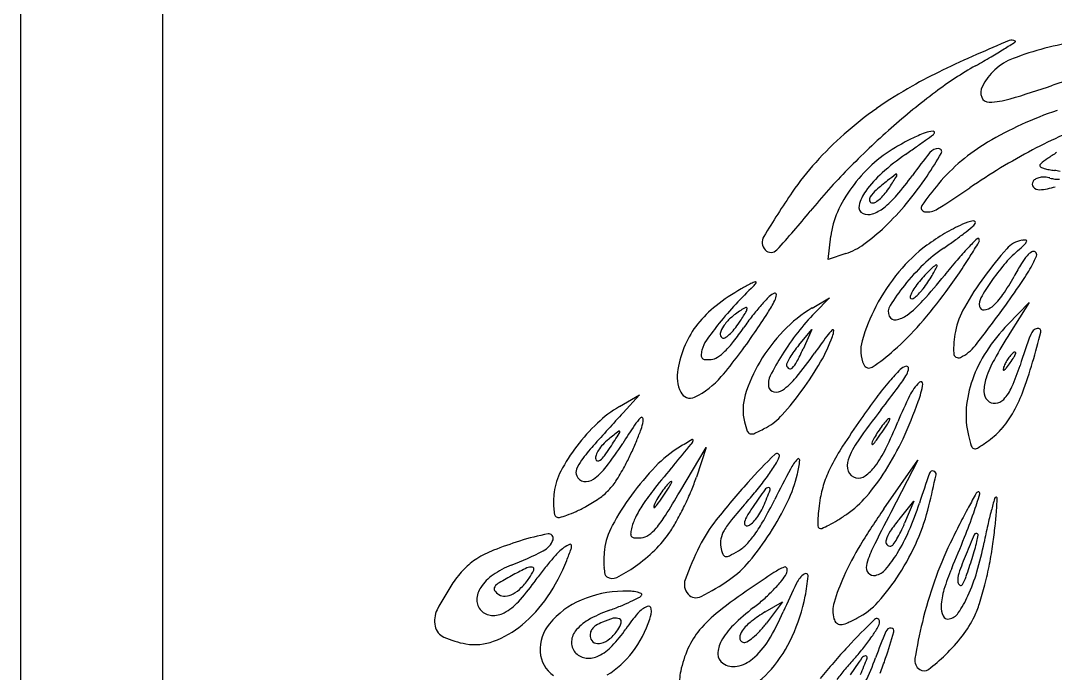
# Model space of a CAD drawing. Header units: millimetres. Extents: x 56222 to 3066687, y -650199 to -121287.
# Drawn here: x 141910.01 to 141917.28, y -185268.66 to -185264.07 of the extents above; entities that cross this region are included whole.
import ezdxf

# ---------------------------------------------------------------- set-up
doc = ezdxf.new("R2010")
doc.units = ezdxf.units.MM
doc.header["$MEASUREMENT"] = 0
doc.layers.add('$TD_AUDIT_GENERATED_(A0BDF17)', color=32, linetype='Continuous', lineweight=30)
doc.layers.add('FURNITURE', color=32, linetype='Continuous', lineweight=9)

msp = doc.modelspace()

# ---------------------------------------------------------------- linework, layer by layer
at = {"layer": '$TD_AUDIT_GENERATED_(A0BDF17)', "linetype": 'Continuous', "lineweight": 25, "ltscale": 2}
for p, q in [((141915.6842, -185265.7507, 0.5173), (141915.7027, -185265.5877, 0.5173)), ((141915.8066, -185265.7098, 0.5173), (141915.6842, -185265.7507, 0.5173)), ((141915.5713, -185266.0921, 0.5173), (141915.6923, -185266.0206, 0.5173)), ((141915.6923, -185266.0206, 0.5173), (141915.5897, -185266.1258, 0.5173)), ((141916.9462, -185266.2081, 0.5173), (141917.0956, -185266.0534, 0.5173)), ((141917.0956, -185266.0534, 0.5173), (141916.96, -185266.2688, 0.5173)), ((141915.4769, -185266.3533, 0.5173), (141915.5685, -185266.244, 0.5173)), ((141915.5685, -185266.244, 0.5173), (141915.5066, -185266.3814, 0.5173)), ((141914.2163, -185266.7847, 0.5173), (141914.3582, -185266.7019, 0.5173)), ((141914.3582, -185266.7019, 0.5173), (141914.2426, -185266.8283, 0.5173)), ((141914.6405, -185267.3849, 0.5173), (141914.8255, -185267.0716, 0.5173)), ((141914.8255, -185267.0716, 0.5173), (141914.7574, -185267.2816, 0.5173)), ((141916.0754, -185267.5029, 0.5173), (141916.3141, -185267.1625, 0.5173)), ((141916.3141, -185267.1625, 0.5173), (141916.1228, -185267.5295, 0.5173)), ((141916.1814, -185267.5773, 0.5173), (141916.2844, -185267.45, 0.5173)), ((141916.2844, -185267.45, 0.5173), (141916.2209, -185267.6044, 0.5173)), ((141915.2417, -185268.2273, 0.5173), (141915.3628, -185268.1559, 0.5173)), ((141915.3628, -185268.1559, 0.5173), (141915.25, -185268.3059, 0.5173))]:
    msp.add_line(p, q, dxfattribs=at)
for centre, radius, start, end in [((141923.403, -185279.598, 0.5173), 16.6816, 112.73416, 113.59566), ((141916.9731, -185264.2524, 0.5173), 0.0432, 55.73024, 112.73419), ((141916.9953, -185264.2198, 0.5173), 0.00383, 302.31988, 55.73041), ((141914.7709, -185260.8148, 0.5173), 4.0704, 300.37756, 301.87961), ((141910.6942, -185254.2601, 0.5173), 11.7894, 301.87965, 302.31968), ((141917.7664, -185266.3978, 0.5173), 2.203, 98.6019, 110.81815), ((141919.2283, -185270.0404, 0.5173), 6.2519, 113.59569, 116.00042), ((141912.5858, -185257.0871, 0.5173), 8.3913, 299.50328, 300.37761), ((141917.1263, -185264.7144, 0.5173), 0.4019, 110.81819, 153.83524), ((141918.4582, -185268.4615, 0.5173), 4.4953, 116.00041, 119.07976), ((141917.9873, -185266.6328, 0.5173), 2.5767, 119.50334, 126.97184), ((141918.7722, -185268.9806, 0.5173), 4.7026, 105.04923, 108.72776), ((141917.6128, -185266.9415, 0.5173), 2.7559, 119.07968, 125.19971), ((141919.5895, -185268.7613, 0.5173), 5.2408, 126.97185, 131.36292), ((141916.8486, -185264.578, 0.5173), 0.0926, 153.83522, 201.15535), ((141914.4507, -185256.2337, 0.5173), 8.7569, 286.66148, 288.72774), ((141916.813, -185264.5917, 0.5173), 0.0544, 201.15529, 271.1668), ((141916.8028, -185264.0928, 0.5173), 0.5534, 271.16687, 286.66144), ((141917.5462, -185266.847, 0.5173), 2.6403, 125.19968, 131.51963), ((141918.1391, -185267.1943, 0.5173), 2.6307, 108.78788, 120.4933), ((141918.634, -185267.843, 0.5173), 3.238, 109.50663, 117.90014), ((141917.4382, -185266.725, 0.5173), 2.4774, 131.5197, 138.04026), ((141919.8531, -185269.0607, 0.5173), 5.6397, 131.36293, 135.63715), ((141916.6669, -185265.7016, 0.5173), 0.8925, 109.81811, 116.57018), ((141916.4388, -185265.0687, 0.5173), 0.2198, 94.83938, 109.81805), ((141904.8607, -185249.0637, 0.5173), 19.5856, 305.97785, 306.17999), ((141916.4211, -185264.8598, 0.5173), 0.0101, 325.63676, 94.83942), ((141916.4054, -185264.849, 0.5173), 0.0291, 306.17977, 325.6366), ((141917.1051, -185266.5778, 0.5173), 1.8722, 116.5702, 120.44967), ((141912.1881, -185259.1571, 0.5173), 7.1129, 305.3352, 305.97783), ((141917.4863, -185266.0858, 0.5173), 1.3443, 120.49338, 139.83758), ((141916.6543, -185265.8111, 0.5173), 0.9828, 120.44974, 132.55104), ((141917.2197, -185266.4356, 0.5173), 1.7352, 124.91936, 131.84683), ((141908.9424, -185254.579, 0.5173), 12.7248, 304.91945, 305.33519), ((141918.994, -185267.1171, 0.5173), 3.3495, 140.79457, 144.26643), ((141914.2079, -185263.6935, 0.5173), 2.6223, 325.87163, 329.98617), ((141916.4574, -185265.0478, 0.5173), 0.0759, 87.85617, 140.79456), ((141916.4594, -185264.9941, 0.5173), 0.0222, 329.9862, 87.85616), ((141919.2194, -185268.9486, 0.5173), 4.4891, 117.9001, 124.47058), ((141918.0615, -185266.2054, 0.5173), 1.4321, 122.64016, 125.71103), ((141917.0772, -185266.4004, 0.5173), 1.9919, 138.04032, 145.71944), ((141916.707, -185265.8684, 0.5173), 1.0606, 132.55108, 143.97967), ((141917.1826, -185265.0905, 0.5173), 0.0129, 127.39178, 190.73021), ((141918.4843, -185266.7936, 0.5173), 2.1565, 125.71095, 127.39175), ((141918.9591, -185268.1863, 0.5173), 4.3892, 135.63717, 140.79521), ((141916.5883, -185265.7306, 0.5173), 0.7888, 131.84677, 144.33656), ((141919.3913, -185269.4116, 0.5173), 5.3471, 127.18687, 127.97228), ((141916.1621, -185265.1552, 0.5173), 0.00443, 18.22424, 127.18677), ((141916.1535, -185265.158, 0.5173), 0.0135, 327.95101, 18.2245), ((141914.5333, -185263.9077, 0.5173), 2.1458, 319.55546, 324.26634), ((141917.1823, -185265.0905, 0.5173), 0.0126, 190.73029, 245.85581), ((141917.2709, -185264.8929, 0.5173), 0.2292, 245.8556, 252.54425), ((141917.2891, -185264.835, 0.5173), 0.2899, 252.54416, 259.30035), ((141917.3256, -185264.6418, 0.5173), 0.4865, 259.30033, 263.88521), ((141917.2384, -185265.4558, 0.5173), 0.3322, 77.05415, 83.88522), ((141917.1248, -185266.5076, 0.5173), 1.6633, 127.97225, 131.56372), ((141905.9316, -185258.7585, 0.5173), 12.0734, 327.51938, 327.95093), ((141914.2963, -185263.7534, 0.5173), 2.5155, 320.39368, 325.87172), ((141917.8825, -185266.4201, 0.5173), 1.8627, 139.83758, 145.78034), ((141917.1513, -185265.2211, 0.5173), 0.0337, 145.73017, 219.49485), ((141917.1662, -185265.2312, 0.5173), 0.0517, 117.17779, 145.73021), ((141917.1941, -185265.2856, 0.5173), 0.1128, 101.24128, 117.17769), ((141917.1995, -185265.313, 0.5173), 0.1408, 86.9511, 101.24137), ((141917.199, -185265.3224, 0.5173), 0.1502, 73.33898, 86.9511), ((141917.3032, -185264.9743, 0.5173), 0.2132, 253.33903, 262.77695), ((141917.2966, -185265.0262, 0.5173), 0.1608, 262.77698, 274.43485), ((141921.093, -185269.1378, 0.5173), 6.852, 145.71946, 148.81164), ((141916.6241, -185265.8081, 0.5173), 0.9581, 143.97972, 155.97291), ((141916.1914, -185265.4458, 0.5173), 0.3003, 144.33654, 165.66965), ((141916.1935, -185265.4573, 0.5173), 0.2596, 131.56372, 145.73025), ((141915.817, -185265.0667, 0.5173), 0.346, 312.43152, 320.74493), ((141915.6974, -185264.9, 0.5173), 0.6161, 307.62786, 319.55546), ((141915.7328, -185264.9979, 0.5173), 0.4547, 320.74491, 327.51942), ((141913.3534, -185260.4042, 0.5173), 5.8752, 301.83072, 304.47056), ((141917.1647, -185265.2101, 0.5173), 0.051, 219.4947, 274.03098), ((141917.1351, -185264.791, 0.5173), 0.4712, 274.031, 287.85092), ((141915.9476, -185265.3835, 0.5173), 0.0487, 165.66973, 246.6309), ((141916.0059, -185265.3296, 0.5173), 0.0327, 145.73017, 196.91569), ((141915.9949, -185265.3329, 0.5173), 0.0211, 196.91578, 267.44763), ((141915.9957, -185265.3138, 0.5173), 0.0403, 267.4476, 303.42067), ((141915.8733, -185265.1283, 0.5173), 0.2625, 303.42064, 312.4316), ((141914.7743, -185264.149, 0.5173), 1.8951, 313.61992, 320.39375), ((141916.365, -185265.3881, 0.5173), 0.0275, 145.78033, 262.47883), ((141910.7465, -185261.4871, 0.5173), 6.2092, 317.47917, 320.79522), ((141916.2759, -185265.6529, 0.5173), 0.5769, 155.97292, 173.51008), ((141915.9646, -185265.3443, 0.5173), 0.0914, 246.63096, 289.13548), ((141915.9029, -185265.1666, 0.5173), 0.2796, 289.13546, 307.62788), ((141916.3794, -185265.2788, 0.5173), 0.1377, 262.47875, 301.83074), ((141915.0708, -185264.4601, 0.5173), 1.4653, 306.09312, 313.62), ((141917.127, -185266.6163, 0.5173), 1.2197, 114.2267, 120.82421), ((141916.7645, -185265.8107, 0.5173), 0.3364, 100.48369, 114.22666), ((141915.2057, -185263.7321, 0.5173), 2.3285, 308.0108, 309.7615), ((141916.6239, -185265.4366, 0.5173), 0.1112, 309.76145, 325.73025), ((141916.7055, -185265.4922, 0.5173), 0.0124, 325.73016, 100.48366), ((141915.2986, -185265.6302, 0.5173), 0.0787, 148.81164, 223.50155), ((141917.3159, -185266.9329, 0.5173), 1.5885, 120.82421, 126.23651), ((141915.2179, -185263.7476, 0.5173), 2.3087, 305.89713, 308.01083), ((141915.6587, -185265.2666, 0.5173), 0.4673, 288.45165, 306.09316), ((141917.013, -185266.5196, 0.5173), 1.0761, 126.23652, 140.68704), ((141917.1177, -185266.5844, 0.5173), 1.105, 124.21761, 133.7681), ((141914.7318, -185263.0761, 0.5173), 3.1378, 304.21766, 305.89708), ((141918.1518, -185267.0889, 0.5173), 2.0545, 136.31197, 139.52468), ((141918.5467, -185267.466, 0.5173), 2.6005, 134.31466, 136.31194), ((141911.818, -185262.6733, 0.5173), 5.7439, 327.86138, 329.01531), ((141916.7359, -185265.6114, 0.5173), 0.00848, 24.0128, 134.31462), ((141916.7215, -185265.6179, 0.5173), 0.0243, 329.01541, 24.01272), ((141917.0761, -185265.7984, 0.5173), 0.1848, 100.2298, 138.40131), ((141915.8069, -185264.3166, 0.5173), 1.8295, 311.32006, 313.40786), ((141917.0635, -185265.7284, 0.5173), 0.1136, 85.66824, 100.22993), ((141917.0248, -185265.6041, 0.5173), 0.0571, 313.40791, 338.96219), ((141917.0715, -185265.6221, 0.5173), 0.00708, 338.96215, 85.66818), ((141915.2819, -185265.6461, 0.5173), 0.0556, 223.50161, 317.47918), ((141913.9259, -185263.9976, 0.5173), 3.2545, 325.43027, 327.86136), ((141918.8627, -185267.3845, 0.5173), 2.5738, 138.40129, 143.97072), ((141917.6409, -185266.4028, 0.5173), 0.9483, 131.32003, 139.50732), ((141917.3874, -185265.9893, 0.5173), 0.4042, 139.06926, 148.75267), ((141917.1832, -185265.8123, 0.5173), 0.134, 121.1178, 139.06935), ((141916.4555, -185265.4344, 0.5173), 0.7516, 330.49839, 337.05742), ((141917.126, -185265.7174, 0.5173), 0.0232, 55.73017, 121.11772), ((141917.1256, -185265.718, 0.5173), 0.0239, 337.05738, 55.73022), ((141917.3991, -185266.8782, 0.5173), 1.5118, 133.76802, 141.31847), ((141916.9034, -185266.351, 0.5173), 0.7286, 132.86768, 136.70545), ((141917.0301, -185266.4875, 0.5173), 0.9149, 130.40908, 132.86766), ((141915.69, -185265.4405, 0.5173), 0.8386, 332.098, 334.71562), ((141916.4418, -185265.7966, 0.5173), 0.00749, 55.73021, 130.40921), ((141916.4423, -185265.7959, 0.5173), 0.00666, 334.71571, 55.73014), ((141919.9552, -185268.6278, 0.5173), 4.4251, 139.52468, 141.33473), ((141918.0119, -185266.7195, 0.5173), 1.436, 139.5073, 145.5064), ((141918.8254, -185266.8618, 0.5173), 2.0863, 148.75268, 151.62282), ((141915.7505, -185265.0355, 0.5173), 1.5616, 325.55057, 330.49832), ((141917.3187, -185266.77, 0.5173), 1.4712, 140.6871, 152.11774), ((141917.3851, -185266.8049, 0.5173), 1.3906, 136.70538, 139.07139), ((141913.4025, -185263.3846, 0.5173), 3.967, 317.97606, 321.33472), ((141915.2536, -185265.1574, 0.5173), 1.3584, 325.7302, 328.13035), ((141915.8179, -185265.5082, 0.5173), 0.6939, 328.13027, 332.09795), ((141911.7426, -185262.4932, 0.5173), 5.9059, 323.87407, 325.4302), ((141918.6411, -185267.2233, 0.5173), 2.2998, 143.97073, 150.41023), ((141915.8106, -185265.2333, 0.5173), 1.3403, 325.19707, 331.62283), ((141915.7675, -185267.187, 0.5173), 1.4125, 119.47701, 128.13143), ((141917.0826, -185267.9603, 0.5173), 2.7906, 133.58931, 137.24768), ((141916.2869, -185268.1059, 0.5173), 2.468, 117.67615, 119.47703), ((141915.1991, -185266.0318, 0.5173), 0.126, 101.99825, 117.67623), ((141915.0712, -185265.8473, 0.5173), 0.1268, 313.58932, 327.31562), ((141915.1739, -185265.9132, 0.5173), 0.00469, 327.31584, 101.9984), ((141917.4066, -185266.8842, 0.5173), 1.5214, 141.31842, 147.87539), ((141916.5717, -185266.1371, 0.5173), 0.3373, 143.94594, 152.09798), ((141916.8412, -185266.3332, 0.5173), 0.6706, 139.07134, 143.94602), ((141915.8297, -185265.5499, 0.5173), 0.6613, 320.79691, 325.73023), ((141918.1088, -185266.7861, 0.5173), 1.5536, 145.50635, 150.48503), ((141909.5439, -185260.7779, 0.5173), 9.0881, 324.2062, 325.55057), ((141916.174, -185266.9255, 0.5173), 1.2854, 134.69568, 138.37421), ((141915.3495, -185266.0922, 0.5173), 0.1132, 112.85762, 134.69569), ((141915.3095, -185265.9974, 0.5173), 0.0103, 354.38034, 112.85759), ((141915.2009, -185265.9867, 0.5173), 0.1195, 333.43102, 354.38032), ((141916.2717, -185266.0155, 0.5173), 0.0125, 161.58854, 235.73024), ((141916.4612, -185266.0786, 0.5173), 0.2123, 152.09797, 161.58852), ((141916.2726, -185266.0142, 0.5173), 0.0142, 235.73033, 304.05115), ((141916.1483, -185265.8303, 0.5173), 0.2361, 304.05102, 312.86769), ((141916.0703, -185265.7462, 0.5173), 0.3508, 312.86759, 320.79691), ((141913.836, -185264.0211, 0.5173), 3.3143, 318.80011, 323.87409), ((141916.8335, -185266.0641, 0.5173), 0.0881, 150.485, 190.73012), ((141916.5356, -185265.7372, 0.5173), 0.4573, 310.8689, 325.19706), ((141915.37, -185266.6806, 0.5173), 0.7687, 128.1314, 141.77777), ((141916.9721, -185267.8581, 0.5173), 2.6401, 137.24771, 141.06142), ((141915.3688, -185266.5797, 0.5173), 0.558, 122.47633, 131.63236), ((141915.2273, -185266.3575, 0.5173), 0.2946, 114.4746, 122.47625), ((141915.1079, -185266.0951, 0.5173), 0.0063, 353.71032, 114.47456), ((141915.0539, -185266.0892, 0.5173), 0.0606, 328.20197, 353.71031), ((141916.2919, -185267.0303, 0.5173), 1.4432, 138.37429, 142.284), ((141914.4766, -185265.6246, 0.5173), 0.9293, 327.27294, 333.43098), ((141916.0499, -185266.9027, 0.5173), 0.9414, 120.55355, 136.30658), ((141917.1148, -185266.662, 0.5173), 1.2404, 152.11774, 164.12853), ((141916.1853, -185266.1174, 0.5173), 0.0793, 147.87533, 204.01276), ((141915.7874, -185265.5338, 0.5173), 0.7566, 306.51428, 317.97602), ((141917.143, -185266.3726, 0.5173), 0.5771, 150.41023, 168.40666), ((141910.8193, -185261.6975, 0.5173), 7.5158, 321.70501, 324.20621), ((141916.7775, -185266.0747, 0.5173), 0.0312, 190.73024, 273.83161), ((141916.7733, -185266.0119, 0.5173), 0.0941, 273.83163, 310.86884), ((141915.2063, -185266.397, 0.5173), 0.3135, 131.6324, 145.73021), ((141912.1565, -185264.2928, 0.5173), 3.4697, 326.80399, 328.20199), ((141916.5799, -185267.253, 0.5173), 1.8072, 142.28403, 145.58702), ((141909.6693, -185262.5351, 0.5173), 6.6438, 325.83014, 327.27283), ((141916.7378, -185267.2456, 0.5173), 1.6038, 135.71419, 142.262), ((141916.1529, -185266.1318, 0.5173), 0.0438, 204.01274, 279.98229), ((141916.1288, -185265.9949, 0.5173), 0.1829, 279.98228, 306.51436), ((141915.2845, -185266.6133, 0.5173), 0.6599, 141.77783, 156.66727), ((141916.8875, -185267.7898, 0.5173), 2.5313, 141.06139, 144.47138), ((141915.0685, -185266.3031, 0.5173), 0.1468, 145.73019, 167.02058), ((141914.7724, -185266.0382, 0.5173), 0.3236, 311.80599, 321.03067), ((141913.462, -185265.1171, 0.5173), 1.972, 322.10778, 325.58697), ((141914.5535, -185265.8611, 0.5173), 0.6052, 321.03063, 326.8039), ((141916.2514, -185267.0953, 0.5173), 1.2202, 136.30666, 149.27579), ((141915.9249, -185266.4733, 0.5173), 0.3107, 133.09077, 143.74263), ((141915.7169, -185266.2509, 0.5173), 0.00617, 354.72399, 133.09063), ((141915.5622, -185266.2366, 0.5173), 0.1616, 340.00652, 354.72411), ((141914.7638, -185264.8333, 0.5173), 2.0812, 311.61005, 318.80014), ((141917.8733, -185267.1035, 0.5173), 1.2889, 135.99468, 146.74464), ((141917.1693, -185266.3007, 0.5173), 0.0668, 104.16061, 159.89989), ((141917.1581, -185266.2562, 0.5173), 0.0209, 346.0039, 104.16065), ((141914.9861, -185266.4321, 0.5173), 0.1949, 144.47135, 166.72382), ((141914.9547, -185266.2769, 0.5173), 0.03, 167.0205, 235.7302), ((141912.174, -185264.2353, 0.5173), 3.6165, 319.70041, 325.83005), ((141914.9479, -185266.2869, 0.5173), 0.0179, 235.73019, 300.67793), ((141914.8554, -185266.131, 0.5173), 0.1991, 300.67796, 311.8059), ((141917.0062, -185267.4533, 0.5173), 1.9431, 142.26199, 147.93197), ((141923.3896, -185271.9481, 0.5173), 9.5678, 143.74273, 144.63654), ((141914.6677, -185265.9112, 0.5173), 1.1134, 329.85987, 340.0065), ((141916.1577, -185266.3899, 0.5173), 0.2455, 164.12852, 204.01271), ((141917.1999, -185266.3843, 0.5173), 0.6351, 168.40662, 182.33683), ((141920.0873, -185268.2378, 0.5173), 3.6956, 147.8043, 151.12218), ((141922.3311, -185268.1897, 0.5173), 5.5634, 159.89984, 162.26997), ((141912.559, -185265.1099, 0.5173), 4.7607, 343.35931, 346.00397), ((141915.4104, -185266.6676, 0.5173), 0.7969, 156.66729, 169.59233), ((141915.0118, -185266.4381, 0.5173), 0.2213, 166.72375, 176.69106), ((141914.7076, -185266.138, 0.5173), 0.3593, 303.45668, 314.18881), ((141914.5019, -185265.9264, 0.5173), 0.6544, 314.18876, 322.10778), ((141915.8976, -185266.7287, 0.5173), 0.563, 143.96978, 149.18211), ((141916.1027, -185266.8779, 0.5173), 0.8166, 140.0253, 143.96984), ((141914.1059, -185265.7501, 0.5173), 1.5364, 332.0982, 335.73938), ((141915.2215, -185265.3487, 0.5173), 1.392, 303.67069, 311.61008), ((141916.4831, -185266.1697, 0.5173), 0.2991, 295.81348, 321.70496), ((141917.5741, -185266.9073, 0.5173), 0.9311, 146.74467, 160.4616), ((141914.8174, -185266.4269, 0.5173), 0.0266, 176.69098, 224.01902), ((141914.8201, -185266.4243, 0.5173), 0.0304, 224.019, 267.2508), ((141914.8328, -185266.1612, 0.5173), 0.2938, 267.25076, 275.42043), ((141914.8512, -185266.3553, 0.5173), 0.0988, 275.42037, 303.4566), ((141916.1011, -185267.006, 0.5173), 1.0453, 149.27588, 163.11225), ((141917.0644, -185267.4898, 0.5173), 2.0118, 147.93201, 152.73407), ((141915.8395, -185266.6941, 0.5173), 0.4954, 149.18207, 154.00818), ((141915.2979, -185266.3813, 0.5173), 0.1875, 314.96025, 332.09817), ((141912.9867, -185264.5651, 0.5173), 3.1887, 320.82331, 324.63657), ((141913.6371, -185265.3128, 0.5173), 2.3051, 323.97225, 329.85982), ((141916.5988, -185266.4088, 0.5173), 0.0335, 182.3368, 295.81351), ((141917.5486, -185266.8377, 0.5173), 0.7964, 151.12215, 161.48378), ((141917.1974, -185266.6208, 0.5173), 0.3035, 145.02264, 151.78318), ((141917.176, -185266.6058, 0.5173), 0.2773, 138.07153, 145.02259), ((141916.3116, -185266.0203, 0.5173), 0.7955, 325.02257, 328.32143), ((141917.0477, -185266.4906, 0.5173), 0.1048, 123.70226, 138.07152), ((141916.8705, -185266.3652, 0.5173), 0.1387, 328.32143, 340.33588), ((141916.9939, -185266.4099, 0.5173), 0.00794, 54.14421, 123.70226), ((141916.9943, -185266.4094, 0.5173), 0.00731, 340.33578, 54.14419), ((141914.8863, -185266.5713, 0.5173), 0.2641, 169.59229, 205.14557), ((141915.4218, -185266.4904, 0.5173), 0.0306, 154.00805, 190.73019), ((141915.4216, -185266.4905, 0.5173), 0.0305, 190.73023, 242.86029), ((141915.4166, -185266.5002, 0.5173), 0.0196, 242.86026, 314.96023), ((141915.9706, -185266.4733, 0.5173), 0.0407, 204.01277, 303.67073), ((141917.3816, -185267.6943, 0.5173), 1.67, 135.52503, 139.34126), ((141916.2469, -185266.5802, 0.5173), 0.0798, 100.73022, 135.52495), ((141916.2346, -185266.5154, 0.5173), 0.0137, 355.16591, 100.73018), ((141916.1486, -185266.5081, 0.5173), 0.1001, 329.79325, 355.16599), ((141916.9655, -185266.525, 0.5173), 0.0519, 160.33597, 180.2644), ((141916.9174, -185266.5253, 0.5173), 0.00388, 180.2642, 303.70203), ((141917.1254, -185266.5822, 0.5173), 0.2218, 151.78313, 160.33594), ((141916.8795, -185266.4684, 0.5173), 0.0723, 303.70231, 322.08385), ((141916.2393, -185265.9697, 0.5173), 0.8837, 322.08387, 325.02252), ((141915.5502, -185266.0217, 0.5173), 1.5557, 336.33951, 342.2699), ((141913.834, -185265.491, 0.5173), 3.43, 339.58966, 343.35938), ((141914.5029, -185266.2104, 0.5173), 0.5628, 295.47145, 319.70032), ((141915.3807, -185266.6221, 0.5173), 0.1177, 152.73407, 190.73014), ((141915.0672, -185266.2605, 0.5173), 0.5049, 305.93542, 320.82326), ((141917.7587, -185268.0183, 0.5173), 2.1671, 139.34132, 143.24622), ((141915.4454, -185266.0987, 0.5173), 0.9138, 323.2168, 329.79324), ((141916.578, -185266.8686, 0.5173), 0.3595, 134.90883, 153.64168), ((141916.3344, -185266.6242, 0.5173), 0.0144, 350.50767, 134.90878), ((141917.4316, -185266.8568, 0.5173), 0.7799, 160.46161, 175.54571), ((141917.0923, -185266.6849, 0.5173), 0.3151, 161.48381, 178.88289), ((141914.7135, -185266.6524, 0.5173), 0.0732, 205.1456, 295.47139), ((141915.3126, -185266.635, 0.5173), 0.0483, 190.73019, 258.07513), ((141915.3184, -185266.6071, 0.5173), 0.0768, 258.07514, 305.93532), ((141913.6773, -185265.3421, 0.5173), 2.2554, 318.29854, 323.97219), ((141907.6277, -185260.2539, 0.5173), 10.6748, 322.13088, 323.21674), ((141915.6433, -185266.5086, 0.5173), 0.7152, 340.38559, 350.50775), ((141916.8625, -185266.6804, 0.5173), 0.0853, 178.88281, 224.82948), ((141916.6895, -185266.5209, 0.5173), 0.3118, 316.81716, 336.33952), ((141916.123, -185266.3427, 0.5173), 0.9876, 330.06503, 339.58967), ((141915.4478, -185266.8077, 0.5173), 0.3626, 163.11225, 193.58554), ((141920.4988, -185270.0646, 0.5173), 5.587, 143.24629, 145.17161), ((141918.7102, -185267.9251, 0.5173), 2.7391, 153.6417, 157.8346), ((141913.5282, -185265.7549, 0.5173), 2.9605, 334.90941, 340.38561), ((141916.8537, -185266.6891, 0.5173), 0.0729, 224.82948, 274.04277), ((141916.8527, -185266.674, 0.5173), 0.088, 274.04284, 316.81717), ((141937.8824, -185288.4352, 0.5173), 32.0265, 137.57242, 138.13208), ((141914.633, -185267.4988, 0.5173), 0.8267, 120.26594, 133.62705), ((141920.2938, -185270.1033, 0.5173), 5.3702, 142.13084, 145.02802), ((141917.2665, -185266.8439, 0.5173), 0.6143, 175.54574, 193.58544), ((141916.4404, -185266.5255, 0.5173), 0.6213, 317.56007, 330.06494), ((141915.0139, -185267.8984, 0.5173), 1.3788, 133.6271, 142.73599), ((141914.6577, -185267.1395, 0.5173), 0.4024, 136.62089, 146.20226), ((141914.372, -185266.8694, 0.5173), 0.00917, 28.12311, 136.62101), ((141914.0054, -185266.8133, 0.5173), 0.3862, 340.14234, 348.41982), ((141914.3463, -185266.8831, 0.5173), 0.0382, 348.41977, 28.12297), ((141915.69, -185266.7491, 0.5173), 0.6117, 193.58555, 199.84826), ((141915.0523, -185266.5672, 0.5173), 0.4138, 298.3858, 318.29854), ((141921.5233, -185270.7774, 0.5173), 6.8351, 145.17168, 147.08669), ((141916.6412, -185267.3597, 0.5173), 0.7267, 141.63117, 145.73013), ((141914.3164, -185265.7757, 0.5173), 2.1123, 325.73023, 327.5836), ((141916.3609, -185267.1378, 0.5173), 0.3692, 134.82804, 141.63117), ((141913.4057, -185265.7641, 0.5173), 2.9888, 333.89005, 337.83459), ((141915.8929, -185266.7768, 0.5173), 0.2449, 327.58364, 336.63236), ((141916.1192, -185266.8947, 0.5173), 0.0264, 102.40295, 134.82809), ((141916.1144, -185266.8724, 0.5173), 0.00365, 336.63248, 102.40311), ((141919.5644, -185273.6839, 0.5173), 8.596, 128.51339, 129.11568), ((141894.6494, -185254.3954, 0.5173), 23.2604, 326.97672, 327.26595), ((141914.2143, -185266.9611, 0.5173), 0.00418, 10.73025, 128.51351), ((141914.2009, -185266.9637, 0.5173), 0.0178, 327.26582, 10.73019), ((141921.0634, -185271.4273, 0.5173), 8.1107, 146.20231, 147.28106), ((141912.5589, -185266.2908, 0.5173), 1.9242, 337.62543, 340.14245), ((141915.1427, -185266.9467, 0.5173), 0.0299, 199.84824, 255.96237), ((141915.1472, -185266.929, 0.5173), 0.0481, 255.96237, 295.47475), ((141914.3975, -185265.3554, 0.5173), 1.7912, 295.47466, 298.38582), ((141916.6412, -185267.3597, 0.5173), 0.7267, 145.73026, 149.82922), ((141914.3164, -185265.7757, 0.5173), 2.1123, 323.8768, 325.73016), ((141916.4473, -185266.5317, 0.5173), 0.612, 304.91345, 317.55999), ((141914.2816, -185267.2286, 0.5173), 0.2531, 136.00366, 146.97681), ((141914.4387, -185267.3803, 0.5173), 0.4714, 129.11573, 136.00359), ((141912.1644, -185265.7101, 0.5173), 2.4666, 322.61233, 327.28106), ((141912.3278, -185266.1957, 0.5173), 2.1741, 335.11925, 337.6255), ((141883.877, -185241.3475, 0.5173), 40.1491, 319.91978, 320.19572), ((141916.8092, -185270.5956, 0.5173), 4.1401, 120.18387, 121.63183), ((141914.6601, -185266.9989, 0.5173), 0.0792, 320.19573, 342.15393), ((141914.7304, -185267.0216, 0.5173), 0.00545, 342.15417, 120.18406), ((141916.3736, -185267.3612, 0.5173), 0.5861, 145.0281, 159.79498), ((141916.0175, -185267.0441, 0.5173), 0.0264, 156.6323, 189.05744), ((141915.995, -185267.0477, 0.5173), 0.00365, 189.05728, 314.82792), ((141916.3321, -185267.18, 0.5173), 0.3692, 149.82922, 156.63236), ((141915.8249, -185266.8766, 0.5173), 0.2449, 314.82804, 323.87675), ((141914.3706, -185266.1493, 0.5173), 2.0304, 327.64437, 334.90933), ((141917.9049, -185266.6896, 0.5173), 1.2712, 193.58553, 197.00812), ((141915.978, -185265.8595, 0.5173), 1.4319, 301.77102, 304.91338), ((141914.9383, -185267.8409, 0.5173), 1.2838, 142.73603, 152.01219), ((141915.0513, -185267.9732, 0.5173), 1.3678, 138.13212, 143.6491), ((141914.1055, -185267.1444, 0.5173), 0.0566, 160.58436, 190.73022), ((141914.2072, -185267.1802, 0.5173), 0.1643, 146.97673, 160.58451), ((141913.212, -185266.4608, 0.5173), 1.1213, 323.35445, 326.97684), ((141912.5017, -185266.2764, 0.5173), 1.9824, 332.43339, 335.11929), ((141915.0861, -185267.7983, 0.5173), 0.8547, 121.63178, 136.04099), ((141917.7685, -185269.6846, 0.5173), 3.5524, 133.77675, 138.22074), ((141915.3232, -185267.1326, 0.5173), 0.018, 339.74758, 133.77678), ((141917.1058, -185267.9181, 0.5173), 1.573, 147.08678, 152.78768), ((141915.3934, -185266.7383, 0.5173), 0.7752, 323.12998, 333.89001), ((141916.7159, -185267.0533, 0.5173), 0.0278, 197.00811, 250.49172), ((141916.7165, -185267.0518, 0.5173), 0.0294, 250.49182, 301.77104), ((141914.1721, -185267.3261, 0.5173), 0.2761, 143.64912, 158.48173), ((141914.0644, -185267.1522, 0.5173), 0.0147, 190.73021, 260.93241), ((141914.066, -185267.1425, 0.5173), 0.0246, 260.93238, 309.11576), ((141913.9705, -185267.0251, 0.5173), 0.1759, 309.11559, 323.3545), ((141913.0345, -185266.5545, 0.5173), 1.3814, 327.42861, 332.4334), ((141920.4789, -185272.1476, 0.5173), 7.6875, 139.91973, 141.48365), ((141913.6132, -185266.0848, 0.5173), 2.0289, 324.07531, 326.93513), ((141915.0912, -185267.047, 0.5173), 0.2653, 326.93513, 339.74754), ((141915.728, -185267.3869, 0.5173), 0.3498, 138.28241, 152.23843), ((141915.4744, -185267.1607, 0.5173), 0.0101, 354.27112, 138.28244), ((141914.7511, -185267.0882, 0.5173), 0.737, 346.62837, 354.27108), ((141916.4929, -185267.603, 0.5173), 0.8839, 152.78773, 160.78847), ((141915.9285, -185267.1974, 0.5173), 0.1118, 159.79505, 201.58673), ((141914.182, -185267.4389, 0.5173), 0.4274, 152.01216, 173.07464), ((141913.9718, -185267.2471, 0.5173), 0.0608, 158.4817, 204.01269), ((141913.9773, -185267.2447, 0.5173), 0.0669, 204.01269, 260.2642), ((141913.7924, -185266.9543, 0.5173), 0.4176, 305.24542, 322.61237), ((141915.8627, -185268.5472, 0.5173), 1.9335, 136.04097, 143.86888), ((141928.2171, -185273.9609, 0.5173), 14.4636, 152.23842, 153.19456), ((141914.5393, -185267.0378, 0.5173), 0.9546, 334.17359, 346.62841), ((141915.8962, -185267.2101, 0.5173), 0.077, 201.58679, 256.72376), ((141915.8968, -185267.2075, 0.5173), 0.0798, 256.72382, 305.87563), ((141915.7519, -185267.0072, 0.5173), 0.327, 305.87559, 323.12997), ((141914.764, -185266.3986, 0.5173), 1.5647, 319.42361, 327.64432), ((141926.6081, -185270.8169, 0.5173), 10.8165, 160.76225, 161.93979), ((141905.9578, -185264.9775, 0.5173), 10.7303, 346.50646, 347.69087), ((141916.4184, -185267.261, 0.5173), 0.0242, 75.34947, 160.76231), ((141916.4187, -185267.2601, 0.5173), 0.0233, 347.69078, 75.34949), ((141913.9813, -185267.2215, 0.5173), 0.0904, 260.26411, 305.24551), ((141913.7881, -185267.0359, 0.5173), 0.4871, 316.53655, 327.42852), ((141914.8278, -185267.5809, 0.5173), 0.3692, 134.82804, 141.63117), ((141914.3598, -185267.2198, 0.5173), 0.2449, 327.58364, 336.63236), ((141914.5862, -185267.3378, 0.5173), 0.0264, 102.40295, 134.82809), ((141914.5813, -185267.3155, 0.5173), 0.00365, 336.63248, 102.40311), ((141913.6476, -185266.9218, 0.5173), 1.1666, 337.14919, 342.03418), ((141919.5859, -185271.3084, 0.5173), 5.9896, 138.22065, 141.52318), ((141913.3943, -185265.9262, 0.5173), 2.2992, 321.1405, 324.07526), ((141916.3635, -185267.5579, 0.5173), 0.7468, 160.78845, 169.86691), ((141914.4198, -185267.4678, 0.5173), 0.667, 173.07454, 178.15973), ((141913.8199, -185267.0661, 0.5173), 0.4433, 304.99758, 316.53659), ((141915.814, -185268.5116, 0.5173), 1.8733, 143.86882, 151.63584), ((141915.7467, -185268.3812, 0.5173), 1.6394, 141.48361, 146.40479), ((141915.1081, -185267.8028, 0.5173), 0.7267, 145.73026, 149.82922), ((141912.7834, -185266.2187, 0.5173), 2.1123, 323.8768, 325.73016), ((141915.1081, -185267.8028, 0.5173), 0.7267, 141.63117, 145.73013), ((141912.7834, -185266.2187, 0.5173), 2.1123, 325.73023, 327.5836), ((141908.7187, -185263.8891, 0.5173), 6.8767, 327.82642, 329.44534), ((141912.6596, -185266.5054, 0.5173), 2.2389, 334.15006, 337.14921), ((141913.2442, -185265.8053, 0.5173), 2.4919, 318.37756, 321.14046), ((141920.4851, -185271.1177, 0.5173), 6.4483, 144.4514, 145.73023), ((141911.7552, -185266.0127, 0.5173), 3.7728, 337.04017, 338.92584), ((141915.2663, -185267.3885, 0.5173), 0.0339, 91.84962, 144.45149), ((141915.2655, -185267.3654, 0.5173), 0.0108, 338.92583, 91.84946), ((141915.4009, -185266.944, 0.5173), 0.7261, 304.82816, 319.42364), ((141926.0201, -185272.5724, 0.5173), 10.6415, 150.88273, 151.48571), ((141912.4097, -185266.0497, 0.5173), 4.5445, 340.97418, 342.73473), ((141916.7406, -185267.4038, 0.5173), 0.0196, 100.73015, 150.88268), ((141916.739, -185267.3953, 0.5173), 0.0109, 342.7347, 100.73022), ((141914.1979, -185267.4607, 0.5173), 0.4449, 178.15979, 185.04718), ((141913.428, -185266.4768, 0.5173), 1.1517, 294.8344, 298.70126), ((141913.5024, -185266.6126, 0.5173), 0.9968, 298.70124, 304.9976), ((141915.0533, -185267.9206, 0.5173), 0.807, 146.40472, 153.73516), ((141914.4844, -185267.4871, 0.5173), 0.0264, 156.6323, 189.05744), ((141914.7991, -185267.6231, 0.5173), 0.3692, 149.82922, 156.63236), ((141914.2918, -185267.3196, 0.5173), 0.2449, 314.82804, 323.87675), ((141912.6784, -185266.5145, 0.5173), 2.2179, 331.14468, 334.15002), ((141918.4074, -185270.393, 0.5173), 4.415, 138.37759, 140.44201), ((141916.2858, -185268.2564, 0.5173), 1.3668, 145.73018, 149.00796), ((141914.8504, -185267.324, 0.5173), 0.4113, 329.32418, 337.04015), ((141911.6349, -185265.5827, 0.5173), 4.1151, 330.89301, 333.19462), ((141913.522, -185266.5455, 0.5173), 2.0848, 327.22828, 334.17362), ((141916.9704, -185267.6664, 0.5173), 1.3633, 169.86688, 173.08417), ((141914.1621, -185266.7585, 0.5173), 2.2744, 336.72309, 341.93977), ((141914.9736, -185267.1409, 0.5173), 1.4586, 336.37429, 346.50651), ((141921.937, -185268.8737, 0.5173), 5.2847, 164.16076, 165.12057), ((141916.8661, -185267.435, 0.5173), 0.0137, 100.73038, 164.16087), ((141916.8648, -185267.4281, 0.5173), 0.00666, 357.14098, 100.73024), ((141912.0607, -185267.1882, 0.5173), 4.8168, 356.09429, 357.14097), ((141914.1049, -185267.4689, 0.5173), 0.3515, 185.04717, 192.02937), ((141913.7891, -185267.5362, 0.5173), 0.0287, 192.02937, 235.73021), ((141913.7884, -185267.5373, 0.5173), 0.0274, 235.73026, 284.32799), ((141913.6381, -185266.949, 0.5173), 0.6346, 284.32795, 289.3025), ((141913.6119, -185266.8739, 0.5173), 0.7141, 289.3025, 294.83436), ((141914.4619, -185267.4907, 0.5173), 0.00365, 189.05728, 314.82792), ((141913.8668, -185267.1277, 0.5173), 0.7946, 319.9038, 327.82648), ((141915.2724, -185267.6477, 0.5173), 0.1846, 149.00788, 163.35248), ((141914.9025, -185267.3549, 0.5173), 0.3507, 320.62805, 329.32413), ((141916.412, -185267.5987, 0.5173), 0.8008, 173.08414, 177.87658), ((141914.9954, -185266.3612, 0.5173), 1.4361, 301.6583, 304.82816), ((141919.7105, -185270.0514, 0.5173), 4.4394, 144.96702, 148.86642), ((141925.6466, -185272.4923, 0.5173), 10.7393, 152.47604, 153.98129), ((141920.6041, -185269.63, 0.5173), 4.4778, 151.48579, 153.1627), ((141913.0883, -185266.2837, 0.5173), 3.8267, 338.22295, 340.97416), ((141919.384, -185268.1954, 0.5173), 2.6431, 165.1206, 167.40066), ((141914.3147, -185267.3421, 0.5173), 2.5576, 353.70058, 356.09431), ((141914.5836, -185267.8474, 0.5173), 0.475, 151.6358, 173.17565), ((141914.6664, -185267.7297, 0.5173), 0.3755, 153.73508, 166.72386), ((141913.6903, -185267.0721, 0.5173), 1.0625, 325.93345, 331.14464), ((141915.7159, -185268.2326, 0.5173), 1.0461, 141.52313, 153.53484), ((141915.417, -185267.9228, 0.5173), 0.5363, 140.44205, 150.19111), ((141915.119, -185267.6018, 0.5173), 0.0245, 163.35255, 213.85349), ((141915.1126, -185267.6062, 0.5173), 0.0168, 213.85351, 280.73016), ((141915.1052, -185267.5672, 0.5173), 0.0564, 280.73025, 311.17652), ((141914.9626, -185267.4042, 0.5173), 0.273, 311.17661, 320.62803), ((141914.2949, -185267.0636, 0.5173), 1.0706, 324.62864, 330.89295), ((141916.407, -185267.5985, 0.5173), 0.7958, 177.87646, 181.73898), ((141915.632, -185267.622, 0.5173), 0.0205, 181.73906, 235.73023), ((141915.3143, -185266.8778, 0.5173), 0.829, 293.04517, 296.86209), ((141915.3156, -185266.8805, 0.5173), 0.8261, 296.86212, 301.65822), ((141917.1156, -185268.3334, 0.5173), 1.2018, 141.01673, 146.00388), ((141915.2662, -185267.2119, 0.5173), 1.0323, 334.02716, 337.65276), ((141923.9484, -185271.3221, 0.5173), 8.2258, 153.1628, 154.22643), ((141921.6283, -185268.697, 0.5173), 4.9428, 167.40076, 168.82786), ((141911.612, -185267.0437, 0.5173), 5.2767, 352.30808, 353.70058), ((141914.0135, -185269.2992, 0.5173), 1.6466, 100.44166, 107.64), ((141913.7207, -185267.7103, 0.5173), 0.0309, 341.21166, 100.44162), ((141914.3196, -185267.6819, 0.5173), 0.024, 177.02825, 227.58397), ((141914.5046, -185267.6915, 0.5173), 0.2093, 166.72387, 177.02832), ((141914.3251, -185267.6759, 0.5173), 0.0323, 227.58405, 268.81715), ((141914.3326, -185267.3143, 0.5173), 0.3939, 268.81715, 275.42038), ((141914.3594, -185267.5967, 0.5173), 0.1103, 275.42033, 304.82393), ((141914.2684, -185267.4659, 0.5173), 0.2696, 304.82385, 319.90384), ((141913.8951, -185267.2106, 0.5173), 0.8153, 314.38443, 325.9335), ((141915.1271, -185267.7567, 0.5173), 0.2022, 150.19113, 167.94244), ((141914.6988, -185267.3503, 0.5173), 0.5753, 315.76965, 324.62866), ((141913.5628, -185266.5717, 0.5173), 2.0363, 320.27732, 327.22837), ((141915.6313, -185267.623, 0.5173), 0.0192, 235.73022, 293.04516), ((141916.3085, -185267.7891, 0.5173), 0.2283, 146.00383, 163.07156), ((141915.6013, -185267.3752, 0.5173), 0.6595, 328.95548, 334.02717), ((141915.0843, -185267.1553, 0.5173), 1.2705, 328.65572, 336.72307), ((141906.8838, -185263.805, 0.5173), 10.508, 336.9283, 338.22294), ((141920.791, -185269.5008, 0.5173), 4.4664, 156.02045, 157.9169), ((141916.7245, -185267.6921, 0.5173), 0.0158, 55.73019, 156.02055), ((141915.2228, -185267.4003, 0.5173), 1.5414, 347.51758, 349.24147), ((141916.7284, -185267.6864, 0.5173), 0.00889, 349.24146, 55.73028), ((141914.4417, -185270.6456, 0.5173), 3.0594, 107.6401, 111.26341), ((141913.6195, -185267.6759, 0.5173), 0.1379, 296.54027, 341.2116), ((141913.9579, -185267.9689, 0.5173), 0.2331, 124.22137, 136.36906), ((141914.0181, -185268.0573, 0.5173), 0.34, 116.50648, 124.2213), ((141913.8703, -185267.761, 0.5173), 0.00886, 12.21255, 116.50645), ((141913.833, -185267.7691, 0.5173), 0.047, 340.05635, 12.21257), ((141916.797, -185268.7708, 0.5173), 2.2538, 153.53483, 160.03387), ((141915.0711, -185267.7447, 0.5173), 0.1449, 167.94248, 190.73016), ((141915.2673, -185267.7075, 0.5173), 0.3446, 190.73021, 199.32444), ((141914.8983, -185267.5446, 0.5173), 0.2969, 301.23472, 315.7697), ((141917.7568, -185268.8713, 0.5173), 2.157, 148.86644, 155.55738), ((141916.5311, -185268.0426, 0.5173), 0.5957, 153.98125, 166.34833), ((141916.1236, -185267.7328, 0.5173), 0.0351, 163.07151, 217.77053), ((141916.1188, -185267.7366, 0.5173), 0.029, 217.77062, 280.73025), ((141916.1194, -185267.7396, 0.5173), 0.0259, 280.73027, 324.50623), ((141915.6467, -185267.4025, 0.5173), 0.6065, 324.50619, 328.95545), ((141914.7385, -185267.0381, 0.5173), 1.7152, 327.4016, 336.37434), ((141918.8556, -185268.863, 0.5173), 2.5704, 154.22641, 160.66156), ((141915.722, -185267.5108, 0.5173), 1.0302, 344.38027, 347.51759), ((141914.4627, -185267.2818, 0.5173), 2.3612, 343.68888, 348.82791), ((141914.5935, -185267.4464, 0.5173), 2.2681, 348.71294, 352.30807), ((141913.4596, -185268.2446, 0.5173), 0.4614, 122.12564, 136.1408), ((141913.585, -185268.4444, 0.5173), 0.6973, 111.26345, 122.12569), ((141912.4173, -185265.269, 0.5173), 2.8283, 291.56867, 296.54025), ((141914.9744, -185268.9379, 0.5173), 1.6374, 136.36904, 139.25086), ((141910.9172, -185266.711, 0.5173), 3.1489, 338.47319, 340.05636), ((141914.8878, -185267.8838, 0.5173), 0.7813, 173.17559, 177.98155), ((141913.6843, -185266.9952, 0.5173), 1.1167, 305.26142, 314.3845), ((141914.9656, -185267.8133, 0.5173), 0.0249, 199.32447, 257.79776), ((141914.9694, -185267.7958, 0.5173), 0.0429, 257.79772, 297.44043), ((141914.4859, -185266.8646, 0.5173), 1.0921, 297.44047, 301.23471), ((141915.4313, -185267.3666, 0.5173), 0.8643, 319.37587, 328.65569), ((141919.2561, -185268.8781, 0.5173), 2.81, 157.91687, 160.86836), ((141912.1177, -185266.4, 0.5173), 4.8021, 340.81962, 342.40875), ((141914.8685, -185267.2722, 0.5173), 1.9164, 342.40881, 344.3802), ((141913.6637, -185268.4407, 0.5173), 0.7445, 136.14084, 145.9352), ((141913.6935, -185268.4975, 0.5173), 0.6434, 111.56865, 124.5869), ((141914.4836, -185269.8412, 0.5173), 2.1301, 115.51998, 118.38577), ((141913.5922, -185267.9741, 0.5173), 0.0612, 78.37293, 115.51997), ((141913.6018, -185267.9277, 0.5173), 0.0139, 335.01286, 78.37296), ((141915.1438, -185269.0838, 0.5173), 1.861, 139.25079, 142.18418), ((141912.6314, -185267.3872, 0.5173), 1.3061, 325.77154, 338.47314), ((141914.6198, -185267.8743, 0.5173), 0.5132, 177.98156, 184.5667), ((141914.5204, -185267.8823, 0.5173), 0.4135, 184.56671, 191.10399), ((141913.7467, -185267.0835, 0.5173), 1.0086, 296.57184, 305.26151), ((141914.5923, -185267.4271, 0.5173), 0.6979, 304.82818, 320.27735), ((141915.5398, -185268.3132, 0.5173), 0.4328, 112.43537, 123.2201), ((141915.3802, -185267.9265, 0.5173), 0.0144, 13.04316, 112.43537), ((141915.3451, -185267.9346, 0.5173), 0.0504, 332.49824, 13.04325), ((141916.0077, -185267.9155, 0.5173), 0.0571, 166.34826, 222.43909), ((141917.9152, -185268.5039, 0.5173), 1.4825, 156.92826, 163.01668), ((141914.0475, -185267.3374, 0.5173), 2.8248, 345.66341, 348.71297), ((141913.5133, -185268.2362, 0.5173), 0.3259, 124.58692, 146.23965), ((141915.0748, -185270.9353, 0.5173), 3.3738, 118.38585, 120.31255), ((141913.179, -185267.7153, 0.5173), 0.4879, 315.55039, 325.73019), ((141913.2505, -185267.764, 0.5173), 0.4014, 325.73027, 335.01283), ((141915.2219, -185269.1445, 0.5173), 1.9599, 142.1842, 145.00576), ((141914.1439, -185267.9561, 0.5173), 0.0298, 191.10385, 235.73019), ((141914.1666, -185267.9229, 0.5173), 0.07, 235.73024, 296.57186), ((141921.6572, -185277.6544, 0.5173), 11.5988, 123.22014, 124.21639), ((141915.1406, -185267.8281, 0.5173), 0.281, 320.33312, 332.49818), ((141915.6139, -185268.0994, 0.5173), 0.1697, 125.59021, 154.1266), ((141915.5251, -185267.9753, 0.5173), 0.0171, 355.09894, 125.59022), ((141914.2981, -185267.8701, 0.5173), 1.2487, 348.5646, 355.0989), ((141917.1067, -185268.5758, 0.5173), 1.4429, 155.55735, 163.28889), ((141916.0056, -185267.9175, 0.5173), 0.0542, 222.43911, 280.73018), ((141915.9924, -185267.8479, 0.5173), 0.125, 280.7302, 319.37584), ((141914.9278, -185267.1591, 0.5173), 1.4905, 317.95496, 327.40158), ((141916.7234, -185267.9995, 0.5173), 0.1292, 160.86839, 188.49769), ((141916.3553, -185267.8741, 0.5173), 0.3154, 329.22041, 340.81954), ((141915.5255, -185267.5928, 0.5173), 1.2538, 335.43543, 343.68887), ((141914.4802, -185268.9928, 0.5173), 1.7301, 145.93524, 153.17914), ((141913.3809, -185268.1477, 0.5173), 0.1667, 146.23972, 178.43121), ((141913.3573, -185268.0643, 0.5173), 0.0214, 143.8539, 215.34343), ((141913.4253, -185268.1139, 0.5173), 0.1057, 120.31259, 143.85387), ((141913.3515, -185267.8845, 0.5173), 0.2462, 298.57213, 315.55029), ((141912.5613, -185267.2819, 0.5173), 1.2879, 317.25935, 325.00577), ((141914.7729, -185268.0354, 0.5173), 0.1002, 160.03383, 222.15649), ((141914.0356, -185266.627, 0.5173), 1.6726, 296.81577, 304.82818), ((141917.376, -185271.3586, 0.5173), 3.9853, 124.21636, 128.1499), ((141914.3469, -185267.1549, 0.5173), 1.3221, 311.95855, 316.10425), ((141914.4601, -185267.2639, 0.5173), 1.165, 316.10425, 320.33312), ((141920.4833, -185270.4611, 0.5173), 5.5816, 154.12653, 156.41554), ((141919.246, -185269, 0.5173), 2.9842, 160.66151, 166.41509), ((141916.9587, -185268.2118, 0.5173), 0.4824, 163.0166, 177.0756), ((141916.6256, -185268.0141, 0.5173), 0.0303, 188.49765, 236.89712), ((141916.6157, -185268.0292, 0.5173), 0.0123, 236.89717, 329.22035), ((141914.3247, -185267.4083, 0.5173), 2.5387, 342.56672, 345.66348), ((141913.316, -185268.1459, 0.5173), 0.1017, 178.43128, 224.97651), ((141913.4358, -185268.0086, 0.5173), 0.1177, 215.34331, 235.73021), ((141913.4083, -185268.049, 0.5173), 0.0687, 235.73023, 275.48524), ((141913.4012, -185267.9758, 0.5173), 0.1423, 275.4853, 298.57203), ((141912.9301, -185267.5904, 0.5173), 0.9448, 309.58156, 325.77157), ((141914.1734, -185268.6783, 0.5173), 0.5795, 112.95795, 140.58838), ((141914.2579, -185268.878, 0.5173), 0.7964, 91.18345, 112.95793), ((141914.2565, -185268.8065, 0.5173), 0.7249, 86.67807, 91.18346), ((141913.6043, -185266.6718, 0.5173), 1.6368, 294.97482, 297.24985), ((141914.2824, -185268.3605, 0.5173), 0.2781, 77.46637, 86.67801), ((141914.3201, -185268.1906, 0.5173), 0.1041, 61.97571, 77.4664), ((141914.3311, -185268.0829, 0.5173), 0.0495, 297.24986, 325.7303), ((141914.3651, -185268.1061, 0.5173), 0.00834, 325.73015, 61.97569), ((141914.7555, -185268.0512, 0.5173), 0.0768, 222.15649, 296.81574), ((141914.4618, -185267.2827, 0.5173), 1.1502, 307.35646, 311.95853), ((141914.217, -185267.8537, 0.5173), 1.3314, 335.75332, 348.56458), ((141915.9087, -185267.768, 0.5173), 0.8325, 325.88166, 335.43535), ((141913.0932, -185268.2916, 0.5173), 0.176, 153.17912, 191.98444), ((141913.2303, -185267.9001, 0.5173), 0.377, 297.9238, 317.25935), ((141913.3714, -185266.0786, 0.5173), 2.2738, 289.81082, 292.00335), ((141913.6555, -185266.7816, 0.5173), 1.5156, 292.00342, 294.97484), ((141914.4776, -185268.3484, 0.5173), 0.1722, 112.39098, 139.63487), ((141914.4199, -185268.2084, 0.5173), 0.0207, 3.90145, 112.391), ((141914.262, -185268.2191, 0.5173), 0.179, 340.73407, 3.90134), ((141916.0795, -185269.402, 0.5173), 1.5159, 127.35643, 134.49341), ((141915.92, -185268.2195, 0.5173), 0.2039, 163.28884, 196.04008), ((141915.6417, -185267.803, 0.5173), 0.5291, 297.49866, 317.9549), ((141916.6184, -185268.1944, 0.5173), 0.1416, 177.07553, 205.91131), ((141916.1042, -185267.9671, 0.5173), 0.6736, 334.25865, 342.56679), ((141913.3269, -185268.135, 0.5173), 0.1171, 224.9765, 265.9906), ((141913.3302, -185268.0886, 0.5173), 0.1637, 265.99058, 297.92386), ((141914.1479, -185268.5495, 0.5173), 0.3047, 119.75449, 142.48363), ((141914.455, -185269.0867, 0.5173), 0.9235, 109.81077, 119.75451), ((141914.3281, -185268.8245, 0.5173), 0.573, 105.64474, 113.74505), ((141914.1897, -185268.3305, 0.5173), 0.06, 63.14682, 105.6447), ((141914.2061, -185268.2981, 0.5173), 0.0237, 343.8809, 63.1468), ((141915.3467, -185269.0872, 0.5173), 1.3129, 139.63488, 145.73017), ((141913.6024, -185267.9886, 0.5173), 0.8777, 323.45784, 340.7341), ((141915.4721, -185268.9349, 0.5173), 0.9032, 128.1498, 139.99123), ((141915.7129, -185269.0258, 0.5173), 0.9271, 120.53981, 127.89269), ((141913.8683, -185267.5732, 0.5173), 1.6363, 328.48916, 336.4155), ((141915.7869, -185268.2578, 0.5173), 0.0654, 196.03997, 226.50966), ((141915.4086, -185267.3551, 0.5173), 1.034, 293.06152, 297.49864), ((141919.1674, -185271.5703, 0.5173), 4.5598, 133.82742, 137.21496), ((141916.0242, -185268.2958, 0.5173), 0.0209, 354.96284, 133.82745), ((141916.5259, -185268.2393, 0.5173), 0.0388, 205.91136, 280.73021), ((141916.5144, -185268.1783, 0.5173), 0.1009, 280.73024, 325.8816), ((141916.019, -185267.926, 0.5173), 0.7681, 322.38572, 334.25869), ((141913.0276, -185268.3055, 0.5173), 0.1088, 191.98433, 245.7555), ((141913.0895, -185267.7832, 0.5173), 0.6947, 290.50292, 309.58153), ((141913.9492, -185268.4941, 0.5173), 0.2894, 140.58836, 182.89582), ((141914.0737, -185268.3858, 0.5173), 0.0619, 142.21895, 170.25381), ((141914.1036, -185268.409, 0.5173), 0.0998, 121.35191, 142.21893), ((141914.2534, -185268.6548, 0.5173), 0.3877, 113.74501, 121.35178), ((141913.9444, -185268.1735, 0.5173), 0.3175, 310.2899, 325.22886), ((141913.4905, -185267.8223, 0.5173), 0.9333, 316.28821, 325.73025), ((141914.065, -185268.2573, 0.5173), 0.1706, 325.22884, 343.88087), ((141915.208, -185268.7132, 0.5173), 0.5583, 139.99115, 155.88855), ((141915.3593, -185268.6689, 0.5173), 0.4883, 134.49337, 151.09768), ((141915.1511, -185268.4133, 0.5173), 0.0896, 143.42994, 177.85217), ((141915.3524, -185268.5626, 0.5173), 0.3402, 127.89267, 143.42989), ((141914.6552, -185267.8586, 0.5173), 0.7442, 317.31828, 323.06086), ((141915.7688, -185268.2769, 0.5173), 0.0391, 226.50959, 271.2513), ((141915.7671, -185268.1973, 0.5173), 0.1187, 271.25141, 293.06155), ((141915.0285, -185267.7412, 0.5173), 1.1668, 325.55109, 329.41773), ((141915.957, -185268.2899, 0.5173), 0.0883, 329.41773, 354.96273), ((141916.1244, -185268.38, 0.5173), 0.0389, 87.56695, 157.73164), ((141916.1251, -185268.3624, 0.5173), 0.0212, 343.66182, 87.5669), ((141919.8348, -185269.1423, 0.5173), 3.5899, 166.41511, 170.58899), ((141913.2472, -185267.8179, 0.5173), 0.6436, 245.75548, 260.22563), ((141913.2015, -185268.0829, 0.5173), 0.3748, 260.22568, 290.50284), ((141914.0079, -185268.442, 0.5173), 0.1281, 142.48362, 181.05731), ((141914.1056, -185268.3913, 0.5173), 0.0942, 170.25374, 190.73022), ((141914.0615, -185268.3996, 0.5173), 0.0494, 190.73023, 243.92806), ((141914.0438, -185268.2908, 0.5173), 0.1636, 285.76393, 310.28987), ((141915.0928, -185268.5218, 0.5173), 0.1839, 151.09771, 180.58584), ((141915.0921, -185268.4111, 0.5173), 0.0305, 177.85226, 253.93327), ((141914.9556, -185268.1624, 0.5173), 0.316, 299.61789, 308.96383), ((141914.8037, -185268.1467, 0.5173), 0.5391, 310.35373, 328.48909), ((141914.8706, -185268.0573, 0.5173), 0.4511, 308.96375, 317.31836), ((141914.575, -185268.015, 0.5173), 0.9387, 319.10578, 335.7534), ((141914.9186, -185267.6657, 0.5173), 1.3002, 321.37605, 325.55108), ((141921.0239, -185270.3862, 0.5173), 5.3332, 157.73161, 159.86364), ((141911.4256, -185266.9847, 0.5173), 4.9186, 341.40352, 343.66182), ((141915.6352, -185267.6302, 0.5173), 1.2527, 314.15519, 322.38574), ((141913.9876, -185268.4423, 0.5173), 0.1078, 181.05731, 224.92892), ((141914.0698, -185268.3827, 0.5173), 0.0682, 243.9281, 285.76388), ((141913.9238, -185268.2366, 0.5173), 0.3338, 295.95431, 316.28823), ((141915.3993, -185268.7988, 0.5173), 0.768, 155.88852, 168.40664), ((141915.0937, -185268.4053, 0.5173), 0.0365, 253.93322, 299.61792), ((141919.068, -185271.4783, 0.5173), 4.4243, 137.21494, 141.04126), ((141914.5991, -185267.4105, 0.5173), 1.7091, 317.97491, 321.37596), ((141913.8746, -185268.4979, 0.5173), 0.2147, 182.8958, 235.73015), ((141913.9945, -185268.4355, 0.5173), 0.1175, 224.9289, 264.7555), ((141913.9986, -185268.3903, 0.5173), 0.1629, 264.75543, 295.95431), ((141913.8281, -185268.1558, 0.5173), 0.5968, 300.39105, 323.45782), ((141914.9883, -185268.5229, 0.5173), 0.0793, 180.58587, 235.73019), ((141915.0004, -185268.3782, 0.5173), 0.2353, 280.7466, 310.35374), ((141918.1593, -185270.619, 0.5173), 3.0836, 137.97494, 139.85374), ((141921.1669, -185272.3005, 0.5173), 6.4483, 144.4514, 145.73023), ((141912.437, -185267.1955, 0.5173), 3.7728, 337.04017, 338.92584), ((141915.948, -185268.5712, 0.5173), 0.0339, 91.84962, 144.45149), ((141914.3774, -185267.9492, 0.5173), 1.746, 333.79721, 339.86365), ((141915.9473, -185268.5482, 0.5173), 0.0108, 338.92583, 91.84946), ((141914.2258, -185267.9269, 0.5173), 1.9641, 338.10953, 341.40358), ((141916.3706, -185268.5681, 0.5173), 0.0784, 170.58898, 235.73018), ((141915.6334, -185267.6284, 0.5173), 1.2553, 306.95806, 314.15526), ((141915.1459, -185268.7468, 0.5173), 0.5092, 168.40667, 181.62023), ((141915.0192, -185268.4774, 0.5173), 0.1343, 235.73018, 280.74663), ((141914.7247, -185268.1446, 0.5173), 0.7407, 300.15806, 319.1058), ((141917.5265, -185270.0852, 0.5173), 2.2558, 139.85382, 142.22876), ((141916.3562, -185268.5892, 0.5173), 0.0529, 235.73022, 306.95809)]:
    msp.add_arc(centre, radius, start, end, dxfattribs=at)
at = {"layer": 'FURNITURE', "lineweight": 30}
for p, q in [((141910.0093, -185318.5925, 0.5173), (141910.0093, -185257.9961, 0.5173)), ((141911.0093, -185317.5925, 0.5173), (141911.0093, -185258.9961, 0.5173))]:
    msp.add_line(p, q, dxfattribs=at)
at = {"layer": 'FURNITURE', "lineweight": 30, "elevation": 0.5173}
msp.add_lwpolyline([(141910.0093, -185346.6006), (141910.0093, -185257.9961)], dxfattribs=at)

doc.saveas('drawing.dxf')
